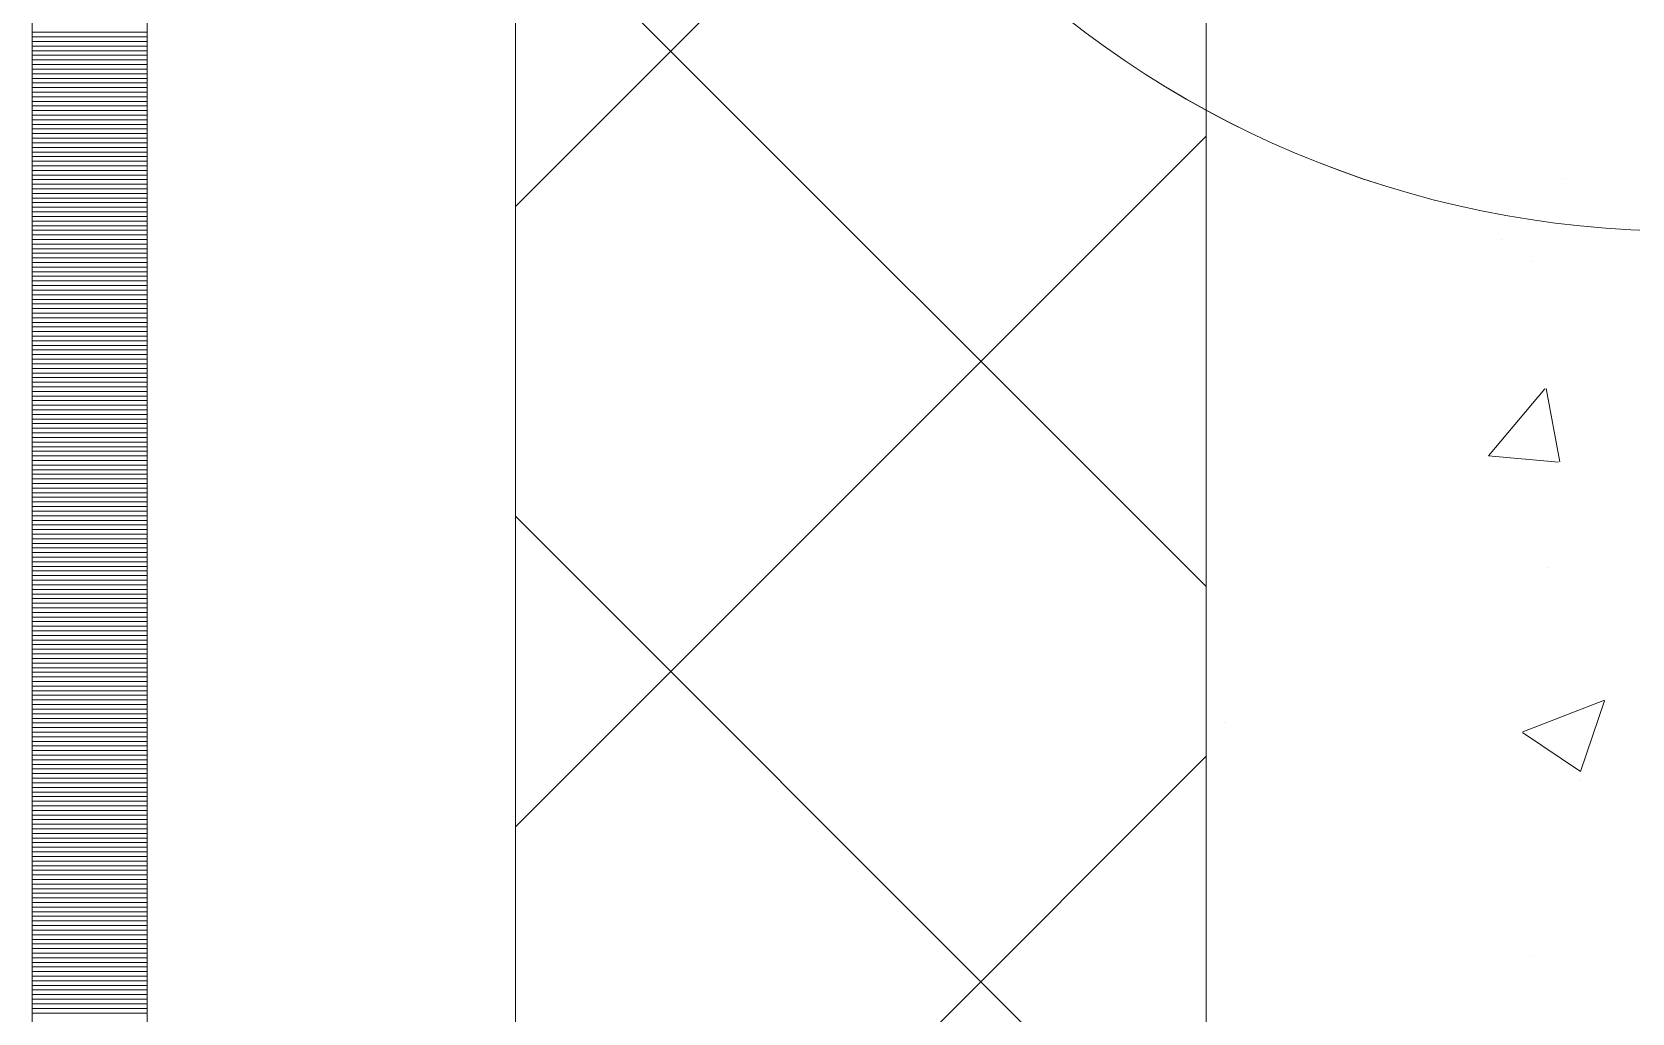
# Model space of a CAD drawing. Header units: millimetres. Extents: x 470010 to 1231400, y -134005 to 421770.
# Drawn here: x 672518.6 to 672866.1, y -18555.5 to -18342.4 of the extents above; entities that cross this region are included whole.
import ezdxf
from ezdxf.enums import TextEntityAlignment as Align

# ---------------------------------------------------------------- set-up
doc = ezdxf.new("R2010")
doc.units = ezdxf.units.MM
doc.linetypes.add('DASHED', pattern=[19.05, 12.7, -6.35])
doc.layers.get('Defpoints').update_dxf_attribs({"color": 140})
doc.layers.add('АР_Делит', color=120, linetype='Continuous', lineweight=0, plot=False)
for name, color, linetype, lineweight in [('АР_Стены ПЕНОблок', 52, 'Continuous', 20), ('АР_Тонкая', 254, 'Continuous', 5), ('АР_Утеплитель', 31, 'Continuous', 0), ('АР_Штриховка', 8, 'Continuous', 0)]:
    doc.layers.add(name, color=color, linetype=linetype, lineweight=lineweight)
doc.layers.add('РД_Оси_100', color=7, linetype='Continuous', lineweight=0, true_color=0x525252)
doc.styles.add('style1', font='ARIALN.TTF')

# ---------------------------------------------------------------- blocks, each defined once
blk = doc.blocks.new('СОШ_2200_АР_ОСИ_М100_28.05.24')
at = {"layer": 'АР_Делит', "color": 251, "linetype": 'DASHED', "true_color": 0x636466}
blk.add_lwpolyline([(-355, 13145), (-355, 100855), (37145, 100855), (37145, 129155), (72745, 129155), (72745, 135155), (114955, 135155), (114955, -355)], dxfattribs=at)
blk = doc.blocks.new('A$C9108343f')
at = {"layer": 'АР_Делит', "color": 18, "true_color": 0x000000}
blk.add_circle((7158.34, 82196.92), 216.34, dxfattribs=at)
at = {"layer": 'АР_Стены ПЕНОблок', "color": 18, "linetype": 'Continuous', "lineweight": 20, "true_color": 0x000000}
blk.add_line((7054.96, 97555), (7054.96, 21355), dxfattribs=at)
at = {"layer": 'АР_Тонкая', "color": 18, "linetype": 'Continuous', "lineweight": 5, "true_color": 0x000000}
for p, q in [((6799.96, 97555), (6799.96, 21355)), ((6824.96, 97555), (6824.96, 21355)), ((6824.96, 21355), (6824.96, 97555)), ((6904.96, 21355), (6904.96, 97555))]:
    blk.add_line(p, q, dxfattribs=at)
at = {"layer": 'АР_Утеплитель', "color": 18, "linetype": 'Continuous', "lineweight": 0, "true_color": 0x000000}
for p, q in [((6904.96, 97555), (6904.96, 21355)), ((7054.96, 21355), (7054.96, 97555))]:
    blk.add_line(p, q, dxfattribs=at)
at = {"layer": 'АР_Штриховка', "color": 18, "linetype": 'Continuous', "lineweight": 0, "true_color": 0x000000}
for p, q in [((6904.96, 81985.92), (7054.96, 82135.92)), ((7054.96, 81903.35), (6904.96, 82053.35)), ((6799.96, 82023.75), (6824.96, 82023.75)), ((6799.96, 82022.75), (6824.96, 82022.75)), ((6799.96, 82021.75), (6824.96, 82021.75)), ((6799.96, 82020.75), (6824.96, 82020.75)), ((6799.96, 82019.75), (6824.96, 82019.75)), ((6799.96, 82018.75), (6824.96, 82018.75)), ((6799.96, 82017.75), (6824.96, 82017.75)), ((6799.96, 82016.75), (6824.96, 82016.75)), ((6799.96, 82015.75), (6824.96, 82015.75)), ((6799.96, 82014.75), (6824.96, 82014.75)), ((6799.96, 82013.75), (6824.96, 82013.75)), ((6799.96, 82012.75), (6824.96, 82012.75)), ((6799.96, 82011.75), (6824.96, 82011.75)), ((6799.96, 82010.75), (6824.96, 82010.75)), ((6799.96, 82009.75), (6824.96, 82009.75)), ((6799.96, 82008.75), (6824.96, 82008.75)), ((6799.96, 82007.75), (6824.96, 82007.75)), ((6799.96, 82006.75), (6824.96, 82006.75)), ((6799.96, 82005.75), (6824.96, 82005.75)), ((6799.96, 82004.75), (6824.96, 82004.75)), ((6799.96, 82003.75), (6824.96, 82003.75)), ((6799.96, 82002.75), (6824.96, 82002.75)), ((6799.96, 82001.75), (6824.96, 82001.75)), ((6799.96, 82000.75), (6824.96, 82000.75)), ((6799.96, 81999.75), (6824.96, 81999.75)), ((6799.96, 81998.75), (6824.96, 81998.75)), ((6904.96, 81851.22), (7054.96, 82001.22)), ((6799.96, 81997.75), (6824.96, 81997.75)), ((6799.96, 81996.75), (6824.96, 81996.75)), ((6799.96, 81995.75), (6824.96, 81995.75)), ((6799.96, 81994.75), (6824.96, 81994.75)), ((6799.96, 81993.75), (6824.96, 81993.75)), ((6799.96, 81992.75), (6824.96, 81992.75)), ((6799.96, 81991.75), (6824.96, 81991.75)), ((7132.33, 81992.07), (7132.33, 81992.07)), ((6799.96, 81990.75), (6824.96, 81990.75)), ((6799.96, 81989.75), (6824.96, 81989.75)), ((6799.96, 81988.75), (6824.96, 81988.75)), ((6799.96, 81987.75), (6824.96, 81987.75)), ((6799.96, 81986.75), (6824.96, 81986.75)), ((6799.96, 81985.75), (6824.96, 81985.75)), ((6799.96, 81984.75), (6824.96, 81984.75)), ((6799.96, 81983.75), (6824.96, 81983.75)), ((6799.96, 81982.75), (6824.96, 81982.75)), ((6799.96, 81981.75), (6824.96, 81981.75)), ((6799.96, 81980.75), (6824.96, 81980.75)), ((6799.96, 81979.75), (6824.96, 81979.75)), ((6799.96, 81978.75), (6824.96, 81978.75)), ((6799.96, 81977.75), (6824.96, 81977.75)), ((7119.14, 81978.83), (7119.14, 81978.83)), ((6799.96, 81976.75), (6824.96, 81976.75)), ((6799.96, 81975.75), (6824.96, 81975.75)), ((6799.96, 81974.75), (6824.96, 81974.75)), ((6799.96, 81973.75), (6824.96, 81973.75)), ((7125.85, 81974.06), (7125.85, 81974.06)), ((6799.96, 81972.75), (6824.96, 81972.75)), ((6799.96, 81971.75), (6824.96, 81971.75)), ((6799.96, 81970.75), (6824.96, 81970.75)), ((6799.96, 81969.75), (6824.96, 81969.75)), ((6799.96, 81968.75), (6824.96, 81968.75)), ((6799.96, 81967.75), (6824.96, 81967.75)), ((6799.96, 81966.75), (6824.96, 81966.75)), ((6799.96, 81965.75), (6824.96, 81965.75)), ((6799.96, 81964.75), (6824.96, 81964.75)), ((6799.96, 81963.75), (6824.96, 81963.75)), ((6799.96, 81962.75), (6824.96, 81962.75)), ((6799.96, 81961.75), (6824.96, 81961.75)), ((6799.96, 81960.75), (6824.96, 81960.75)), ((6799.96, 81959.75), (6824.96, 81959.75)), ((6799.96, 81958.75), (6824.96, 81958.75)), ((6799.96, 81957.75), (6824.96, 81957.75)), ((6799.96, 81956.75), (6824.96, 81956.75)), ((6799.96, 81955.75), (6824.96, 81955.75)), ((6799.96, 81954.75), (6824.96, 81954.75)), ((6799.96, 81953.75), (6824.96, 81953.75)), ((6799.96, 81952.75), (6824.96, 81952.75)), ((6799.96, 81951.75), (6824.96, 81951.75)), ((6799.96, 81950.75), (6824.96, 81950.75)), ((6799.96, 81949.75), (6824.96, 81949.75)), ((6799.96, 81948.75), (6824.96, 81948.75)), ((6799.96, 81947.75), (6824.96, 81947.75)), ((6799.96, 81946.75), (6824.96, 81946.75)), ((7116.3, 81931.74), (7128.54, 81946.33)), ((7131.75, 81930.45), (7128.81, 81946.37)), ((6799.96, 81945.75), (6824.96, 81945.75)), ((6799.96, 81944.75), (6824.96, 81944.75)), ((6799.96, 81943.75), (6824.96, 81943.75)), ((6799.96, 81942.75), (6824.96, 81942.75)), ((6799.96, 81941.75), (6824.96, 81941.75)), ((6799.96, 81940.75), (6824.96, 81940.75)), ((6799.96, 81939.75), (6824.96, 81939.75)), ((6799.96, 81938.75), (6824.96, 81938.75)), ((6799.96, 81937.75), (6824.96, 81937.75)), ((6799.96, 81936.75), (6824.96, 81936.75)), ((6799.96, 81935.75), (6824.96, 81935.75)), ((6799.96, 81934.75), (6824.96, 81934.75)), ((6799.96, 81933.75), (6824.96, 81933.75)), ((6799.96, 81932.75), (6824.96, 81932.75)), ((6799.96, 81931.75), (6824.96, 81931.75)), ((6799.96, 81930.75), (6824.96, 81930.75)), ((6799.96, 81929.75), (6824.96, 81929.75)), ((6799.96, 81928.75), (6824.96, 81928.75)), ((7116.3, 81931.73), (7131.48, 81930.4)), ((6799.96, 81927.75), (6824.96, 81927.75)), ((6799.96, 81926.75), (6824.96, 81926.75)), ((6799.96, 81925.75), (6824.96, 81925.75)), ((6799.96, 81924.75), (6824.96, 81924.75)), ((6799.96, 81923.75), (6824.96, 81923.75)), ((6799.96, 81922.75), (6824.96, 81922.75)), ((6799.96, 81921.75), (6824.96, 81921.75)), ((6799.96, 81920.75), (6824.96, 81920.75)), ((6799.96, 81919.75), (6824.96, 81919.75)), ((6799.96, 81918.75), (6824.96, 81918.75)), ((7054.96, 81768.65), (6904.96, 81918.65)), ((6799.96, 81917.75), (6824.96, 81917.75)), ((6799.96, 81916.75), (6824.96, 81916.75)), ((6799.96, 81915.75), (6824.96, 81915.75)), ((6799.96, 81914.75), (6824.96, 81914.75)), ((6799.96, 81913.75), (6824.96, 81913.75)), ((6799.96, 81912.75), (6824.96, 81912.75)), ((6799.96, 81911.75), (6824.96, 81911.75)), ((6799.96, 81910.75), (6824.96, 81910.75)), ((6799.96, 81909.75), (6824.96, 81909.75)), ((6799.96, 81908.75), (6824.96, 81908.75)), ((6799.96, 81907.75), (6824.96, 81907.75)), ((6799.96, 81906.75), (6824.96, 81906.75)), ((6799.96, 81905.75), (6824.96, 81905.75)), ((6799.96, 81904.75), (6824.96, 81904.75)), ((7129.24, 81907.51), (7129.24, 81907.51)), ((6799.96, 81903.75), (6824.96, 81903.75)), ((6799.96, 81902.75), (6824.96, 81902.75)), ((6799.96, 81901.75), (6824.96, 81901.75)), ((6799.96, 81900.75), (6824.96, 81900.75)), ((6799.96, 81899.75), (6824.96, 81899.75)), ((6799.96, 81898.75), (6824.96, 81898.75)), ((6799.96, 81897.75), (6824.96, 81897.75)), ((6799.96, 81896.75), (6824.96, 81896.75)), ((6799.96, 81895.75), (6824.96, 81895.75)), ((6799.96, 81894.75), (6824.96, 81894.75)), ((6799.96, 81893.75), (6824.96, 81893.75)), ((6799.96, 81892.75), (6824.96, 81892.75)), ((6799.96, 81891.75), (6824.96, 81891.75)), ((6799.96, 81890.75), (6824.96, 81890.75)), ((6799.96, 81889.75), (6824.96, 81889.75)), ((6799.96, 81888.75), (6824.96, 81888.75)), ((6799.96, 81887.75), (6824.96, 81887.75)), ((6799.96, 81886.75), (6824.96, 81886.75)), ((6799.96, 81885.75), (6824.96, 81885.75)), ((6799.96, 81884.75), (6824.96, 81884.75)), ((6799.96, 81883.75), (6824.96, 81883.75)), ((6799.96, 81882.75), (6824.96, 81882.75)), ((6799.96, 81881.75), (6824.96, 81881.75)), ((6799.96, 81880.75), (6824.96, 81880.75)), ((6799.96, 81879.75), (6824.96, 81879.75)), ((6799.96, 81878.75), (6824.96, 81878.75)), ((6799.96, 81877.75), (6824.96, 81877.75)), ((6799.96, 81876.75), (6824.96, 81876.75)), ((7123.72, 81871.85), (7141.5, 81878.68)), ((7136.3, 81863.17), (7141.45, 81878.52)), ((6799.96, 81875.75), (6824.96, 81875.75)), ((6799.96, 81874.75), (6824.96, 81874.75)), ((6799.96, 81873.75), (6824.96, 81873.75)), ((7059.03, 81873.88), (7059.03, 81873.88)), ((6799.96, 81872.75), (6824.96, 81872.75)), ((6799.96, 81871.75), (6824.96, 81871.75)), ((6799.96, 81870.75), (6824.96, 81870.75)), ((6799.96, 81869.75), (6824.96, 81869.75)), ((7123.65, 81871.69), (7136.28, 81863.17)), ((6799.96, 81868.75), (6824.96, 81868.75)), ((6799.96, 81867.75), (6824.96, 81867.75)), ((6799.96, 81866.75), (6824.96, 81866.75)), ((6904.96, 81716.51), (7054.96, 81866.51)), ((6799.96, 81865.75), (6824.96, 81865.75)), ((6799.96, 81864.75), (6824.96, 81864.75)), ((6799.96, 81863.75), (6824.96, 81863.75)), ((6799.96, 81862.75), (6824.96, 81862.75)), ((6799.96, 81861.75), (6824.96, 81861.75)), ((6799.96, 81860.75), (6824.96, 81860.75)), ((6799.96, 81859.75), (6824.96, 81859.75)), ((7136.35, 81861.51), (7136.35, 81861.51)), ((6799.96, 81858.75), (6824.96, 81858.75)), ((6799.96, 81857.75), (6824.96, 81857.75)), ((6799.96, 81856.75), (6824.96, 81856.75)), ((6799.96, 81855.75), (6824.96, 81855.75)), ((6799.96, 81854.75), (6824.96, 81854.75)), ((6799.96, 81853.75), (6824.96, 81853.75)), ((6799.96, 81852.75), (6824.96, 81852.75)), ((6799.96, 81851.75), (6824.96, 81851.75)), ((6799.96, 81850.75), (6824.96, 81850.75)), ((6799.96, 81849.75), (6824.96, 81849.75)), ((6799.96, 81848.75), (6824.96, 81848.75)), ((6799.96, 81847.75), (6824.96, 81847.75)), ((6799.96, 81846.75), (6824.96, 81846.75)), ((6799.96, 81845.75), (6824.96, 81845.75)), ((6799.96, 81844.75), (6824.96, 81844.75)), ((6799.96, 81843.75), (6824.96, 81843.75)), ((6799.96, 81842.75), (6824.96, 81842.75)), ((6799.96, 81841.75), (6824.96, 81841.75)), ((6799.96, 81840.75), (6824.96, 81840.75)), ((6799.96, 81839.75), (6824.96, 81839.75)), ((6799.96, 81838.75), (6824.96, 81838.75)), ((6799.96, 81837.75), (6824.96, 81837.75)), ((6799.96, 81836.75), (6824.96, 81836.75)), ((6799.96, 81835.75), (6824.96, 81835.75)), ((6799.96, 81834.75), (6824.96, 81834.75)), ((6799.96, 81833.75), (6824.96, 81833.75)), ((6799.96, 81832.75), (6824.96, 81832.75)), ((6799.96, 81831.75), (6824.96, 81831.75)), ((6799.96, 81830.75), (6824.96, 81830.75)), ((6799.96, 81829.75), (6824.96, 81829.75)), ((6799.96, 81828.75), (6824.96, 81828.75)), ((6799.96, 81827.75), (6824.96, 81827.75)), ((6799.96, 81826.75), (6824.96, 81826.75)), ((6799.96, 81825.75), (6824.96, 81825.75)), ((6799.96, 81824.75), (6824.96, 81824.75)), ((6799.96, 81823.75), (6824.96, 81823.75)), ((6799.96, 81822.75), (6824.96, 81822.75)), ((6799.96, 81821.75), (6824.96, 81821.75)), ((7126.15, 81822.96), (7126.15, 81822.96)), ((6799.96, 81820.75), (6824.96, 81820.75)), ((6799.96, 81819.75), (6824.96, 81819.75)), ((6799.96, 81818.75), (6824.96, 81818.75)), ((6799.96, 81817.75), (6824.96, 81817.75)), ((6799.96, 81816.75), (6824.96, 81816.75)), ((6799.96, 81815.75), (6824.96, 81815.75)), ((6799.96, 81814.75), (6824.96, 81814.75)), ((6799.96, 81813.75), (6824.96, 81813.75)), ((6799.96, 81812.75), (6824.96, 81812.75)), ((6799.96, 81811.75), (6824.96, 81811.75))]:
    blk.add_line(p, q, dxfattribs=at)
at = {"layer": 'РД_Оси_100'}
blk.add_blockref('СОШ_2200_АР_ОСИ_М100_28.05.24', (7154.96, 6755), dxfattribs=at)
at = {"layer": 'Defpoints', "color": 18, "true_color": 0x000000, "style": 'style1'}
for p in [(143949.34, 316089.12), (143974.98, 281639.5), (143890.4, 273244.71), (143839.99, 264276.81), (143967.75, 254892.38), (12251.96, 104178.14), (12382.58, 96023.14)]:
    blk.add_attdef('АР-ПОМЕЩЕНИЕ:НАИМЕНОВАНИЕ', text='', height=100, dxfattribs=at).set_placement(p, align=Align.MIDDLE)
at = {"layer": 'Defpoints', "color": 18, "true_color": 0x000000, "style": 'style1', "flags": 8}
for p in [(143951.3, 279099.09), (143848.34, 269251.11), (143875.33, 260094.25), (144049.74, 250824.7), (163419.28, 238153.36), (155897.46, 237965.97), (183037.2, 237965.97), (143342.94, 237876.19)]:
    blk.add_attdef('АР-ПОМЕЩЕНИЕ:НАИМЕНОВАНИЕ', text='', height=100, dxfattribs=at).set_placement(p, align=Align.MIDDLE)

msp = doc.modelspace()

# ---------------------------------------------------------------- linework, layer by layer
at = {"layer": 'АР_Делит', "color": 18, "true_color": 0x000000}
msp.add_circle((672876.957, -18169.322), 216.336, dxfattribs=at)
at = {"layer": 'АР_Стены ПЕНОблок', "color": 18, "linetype": 'Continuous', "lineweight": 20, "true_color": 0x000000}
msp.add_line((672773.57, -2811.242), (672773.57, -79011.242), dxfattribs=at)
at = {"layer": 'АР_Тонкая', "color": 18, "linetype": 'Continuous', "lineweight": 5, "true_color": 0x000000}
for p, q in [((672518.57, -2811.242), (672518.57, -79011.242)), ((672543.57, -2811.242), (672543.57, -79011.242)), ((672543.57, -79011.242), (672543.57, -2811.242)), ((672623.57, -79011.242), (672623.57, -2811.242))]:
    msp.add_line(p, q, dxfattribs=at)
at = {"layer": 'АР_Утеплитель', "color": 18, "linetype": 'Continuous', "lineweight": 0, "true_color": 0x000000}
for p, q in [((672623.57, -2811.242), (672623.57, -79011.242)), ((672773.57, -79011.242), (672773.57, -2811.242))]:
    msp.add_line(p, q, dxfattribs=at)
at = {"layer": 'АР_Штриховка', "color": 18, "linetype": 'Continuous', "lineweight": 0, "true_color": 0x000000}
for p, q in [((672623.57, -18380.321), (672773.57, -18230.321)), ((672773.57, -18462.887), (672623.57, -18312.887)), ((672518.57, -18342.492), (672543.57, -18342.492)), ((672518.57, -18343.492), (672543.57, -18343.492)), ((672518.57, -18344.492), (672543.57, -18344.492)), ((672518.57, -18345.492), (672543.57, -18345.492)), ((672518.57, -18346.492), (672543.57, -18346.492)), ((672518.57, -18347.492), (672543.57, -18347.492)), ((672518.57, -18348.492), (672543.57, -18348.492)), ((672518.57, -18349.492), (672543.57, -18349.492)), ((672518.57, -18350.492), (672543.57, -18350.492)), ((672518.57, -18351.492), (672543.57, -18351.492)), ((672518.57, -18352.492), (672543.57, -18352.492)), ((672518.57, -18353.492), (672543.57, -18353.492)), ((672518.57, -18354.492), (672543.57, -18354.492)), ((672518.57, -18355.492), (672543.57, -18355.492)), ((672518.57, -18356.492), (672543.57, -18356.492)), ((672518.57, -18357.492), (672543.57, -18357.492)), ((672518.57, -18358.492), (672543.57, -18358.492)), ((672518.57, -18359.492), (672543.57, -18359.492)), ((672518.57, -18360.492), (672543.57, -18360.492)), ((672518.57, -18361.492), (672543.57, -18361.492)), ((672518.57, -18362.492), (672543.57, -18362.492)), ((672518.57, -18363.492), (672543.57, -18363.492)), ((672518.57, -18364.492), (672543.57, -18364.492)), ((672518.57, -18365.492), (672543.57, -18365.492)), ((672518.57, -18366.492), (672543.57, -18366.492)), ((672518.57, -18367.492), (672543.57, -18367.492)), ((672518.57, -18368.492), (672543.57, -18368.492)), ((672623.57, -18515.024), (672773.57, -18365.024)), ((672518.57, -18369.492), (672543.57, -18369.492)), ((672518.57, -18370.492), (672543.57, -18370.492)), ((672518.57, -18371.492), (672543.57, -18371.492)), ((672518.57, -18372.492), (672543.57, -18372.492)), ((672518.57, -18373.492), (672543.57, -18373.492)), ((672518.57, -18374.492), (672543.57, -18374.492)), ((672518.57, -18375.492), (672543.57, -18375.492)), ((672518.57, -18376.492), (672543.57, -18376.492)), ((672518.57, -18377.492), (672543.57, -18377.492)), ((672518.57, -18378.492), (672543.57, -18378.492)), ((672518.57, -18379.492), (672543.57, -18379.492)), ((672518.57, -18380.492), (672543.57, -18380.492)), ((672518.57, -18381.492), (672543.57, -18381.492)), ((672518.57, -18382.492), (672543.57, -18382.492)), ((672518.57, -18383.492), (672543.57, -18383.492)), ((672518.57, -18384.492), (672543.57, -18384.492)), ((672518.57, -18385.492), (672543.57, -18385.492)), ((672518.57, -18386.492), (672543.57, -18386.492)), ((672518.57, -18387.492), (672543.57, -18387.492)), ((672518.57, -18388.492), (672543.57, -18388.492)), ((672518.57, -18389.492), (672543.57, -18389.492)), ((672518.57, -18390.492), (672543.57, -18390.492)), ((672518.57, -18391.492), (672543.57, -18391.492)), ((672518.57, -18392.492), (672543.57, -18392.492)), ((672518.57, -18393.492), (672543.57, -18393.492)), ((672518.57, -18394.492), (672543.57, -18394.492)), ((672518.57, -18395.492), (672543.57, -18395.492)), ((672518.57, -18396.492), (672543.57, -18396.492)), ((672518.57, -18397.492), (672543.57, -18397.492)), ((672518.57, -18398.492), (672543.57, -18398.492)), ((672518.57, -18399.492), (672543.57, -18399.492)), ((672518.57, -18400.492), (672543.57, -18400.492)), ((672518.57, -18401.492), (672543.57, -18401.492)), ((672518.57, -18402.492), (672543.57, -18402.492)), ((672518.57, -18403.492), (672543.57, -18403.492)), ((672518.57, -18404.492), (672543.57, -18404.492)), ((672518.57, -18405.492), (672543.57, -18405.492)), ((672518.57, -18406.492), (672543.57, -18406.492)), ((672518.57, -18407.492), (672543.57, -18407.492)), ((672518.57, -18408.492), (672543.57, -18408.492)), ((672518.57, -18409.492), (672543.57, -18409.492)), ((672518.57, -18410.492), (672543.57, -18410.492)), ((672518.57, -18411.492), (672543.57, -18411.492)), ((672518.57, -18412.492), (672543.57, -18412.492)), ((672518.57, -18413.492), (672543.57, -18413.492)), ((672518.57, -18414.492), (672543.57, -18414.492)), ((672518.57, -18415.492), (672543.57, -18415.492)), ((672518.57, -18416.492), (672543.57, -18416.492)), ((672518.57, -18417.492), (672543.57, -18417.492)), ((672518.57, -18418.492), (672543.57, -18418.492)), ((672518.57, -18419.492), (672543.57, -18419.492)), ((672518.57, -18420.492), (672543.57, -18420.492)), ((672834.908, -18434.506), (672847.153, -18419.912)), ((672850.36, -18435.789), (672847.423, -18419.867)), ((672518.57, -18421.492), (672543.57, -18421.492)), ((672518.57, -18422.492), (672543.57, -18422.492)), ((672518.57, -18423.492), (672543.57, -18423.492)), ((672518.57, -18424.492), (672543.57, -18424.492)), ((672518.57, -18425.492), (672543.57, -18425.492)), ((672518.57, -18426.492), (672543.57, -18426.492)), ((672518.57, -18427.492), (672543.57, -18427.492)), ((672518.57, -18428.492), (672543.57, -18428.492)), ((672518.57, -18429.492), (672543.57, -18429.492)), ((672518.57, -18430.492), (672543.57, -18430.492)), ((672518.57, -18431.492), (672543.57, -18431.492)), ((672518.57, -18432.492), (672543.57, -18432.492)), ((672518.57, -18433.492), (672543.57, -18433.492)), ((672518.57, -18434.492), (672543.57, -18434.492)), ((672834.907, -18434.51), (672850.089, -18435.838)), ((672518.57, -18435.492), (672543.57, -18435.492)), ((672518.57, -18436.492), (672543.57, -18436.492)), ((672518.57, -18437.492), (672543.57, -18437.492)), ((672518.57, -18438.492), (672543.57, -18438.492)), ((672518.57, -18439.492), (672543.57, -18439.492)), ((672518.57, -18440.492), (672543.57, -18440.492)), ((672518.57, -18441.492), (672543.57, -18441.492)), ((672518.57, -18442.492), (672543.57, -18442.492)), ((672518.57, -18443.492), (672543.57, -18443.492)), ((672518.57, -18444.492), (672543.57, -18444.492)), ((672518.57, -18445.492), (672543.57, -18445.492)), ((672518.57, -18446.492), (672543.57, -18446.492)), ((672518.57, -18447.492), (672543.57, -18447.492)), ((672773.57, -18597.591), (672623.57, -18447.591)), ((672518.57, -18448.492), (672543.57, -18448.492)), ((672518.57, -18449.492), (672543.57, -18449.492)), ((672518.57, -18450.492), (672543.57, -18450.492)), ((672518.57, -18451.492), (672543.57, -18451.492)), ((672518.57, -18452.492), (672543.57, -18452.492)), ((672518.57, -18453.492), (672543.57, -18453.492)), ((672518.57, -18454.492), (672543.57, -18454.492)), ((672518.57, -18455.492), (672543.57, -18455.492)), ((672518.57, -18456.492), (672543.57, -18456.492)), ((672518.57, -18457.492), (672543.57, -18457.492)), ((672518.57, -18458.492), (672543.57, -18458.492)), ((672518.57, -18459.492), (672543.57, -18459.492)), ((672518.57, -18460.492), (672543.57, -18460.492)), ((672518.57, -18461.492), (672543.57, -18461.492)), ((672518.57, -18462.492), (672543.57, -18462.492)), ((672518.57, -18463.492), (672543.57, -18463.492)), ((672518.57, -18464.492), (672543.57, -18464.492)), ((672518.57, -18465.492), (672543.57, -18465.492)), ((672518.57, -18466.492), (672543.57, -18466.492)), ((672518.57, -18467.492), (672543.57, -18467.492)), ((672518.57, -18468.492), (672543.57, -18468.492)), ((672518.57, -18469.492), (672543.57, -18469.492)), ((672518.57, -18470.492), (672543.57, -18470.492)), ((672518.57, -18471.492), (672543.57, -18471.492)), ((672518.57, -18472.492), (672543.57, -18472.492)), ((672518.57, -18473.492), (672543.57, -18473.492)), ((672518.57, -18474.492), (672543.57, -18474.492)), ((672518.57, -18475.492), (672543.57, -18475.492)), ((672518.57, -18476.492), (672543.57, -18476.492)), ((672518.57, -18477.492), (672543.57, -18477.492)), ((672518.57, -18478.492), (672543.57, -18478.492)), ((672518.57, -18479.492), (672543.57, -18479.492)), ((672518.57, -18480.492), (672543.57, -18480.492)), ((672518.57, -18481.492), (672543.57, -18481.492)), ((672518.57, -18482.492), (672543.57, -18482.492)), ((672518.57, -18483.492), (672543.57, -18483.492)), ((672518.57, -18484.492), (672543.57, -18484.492)), ((672518.57, -18485.492), (672543.57, -18485.492)), ((672518.57, -18486.492), (672543.57, -18486.492)), ((672518.57, -18487.492), (672543.57, -18487.492)), ((672518.57, -18488.492), (672543.57, -18488.492)), ((672518.57, -18489.492), (672543.57, -18489.492)), ((672842.332, -18494.39), (672860.117, -18487.564)), ((672854.911, -18503.075), (672860.061, -18487.726)), ((672518.57, -18490.492), (672543.57, -18490.492)), ((672518.57, -18491.492), (672543.57, -18491.492)), ((672518.57, -18492.492), (672543.57, -18492.492)), ((672518.57, -18493.492), (672543.57, -18493.492)), ((672518.57, -18494.492), (672543.57, -18494.492)), ((672518.57, -18495.492), (672543.57, -18495.492)), ((672518.57, -18496.492), (672543.57, -18496.492)), ((672842.261, -18494.548), (672854.895, -18503.07)), ((672518.57, -18497.492), (672543.57, -18497.492)), ((672518.57, -18498.492), (672543.57, -18498.492)), ((672518.57, -18499.492), (672543.57, -18499.492)), ((672518.57, -18500.492), (672543.57, -18500.492)), ((672623.57, -18649.728), (672773.57, -18499.728)), ((672518.57, -18501.492), (672543.57, -18501.492)), ((672518.57, -18502.492), (672543.57, -18502.492)), ((672518.57, -18503.492), (672543.57, -18503.492)), ((672518.57, -18504.492), (672543.57, -18504.492)), ((672518.57, -18505.492), (672543.57, -18505.492)), ((672518.57, -18506.492), (672543.57, -18506.492)), ((672518.57, -18507.492), (672543.57, -18507.492)), ((672518.57, -18508.492), (672543.57, -18508.492)), ((672518.57, -18509.492), (672543.57, -18509.492)), ((672518.57, -18510.492), (672543.57, -18510.492)), ((672518.57, -18511.492), (672543.57, -18511.492)), ((672518.57, -18512.492), (672543.57, -18512.492)), ((672518.57, -18513.492), (672543.57, -18513.492)), ((672518.57, -18514.492), (672543.57, -18514.492)), ((672518.57, -18515.492), (672543.57, -18515.492)), ((672518.57, -18516.492), (672543.57, -18516.492)), ((672518.57, -18517.492), (672543.57, -18517.492)), ((672518.57, -18518.492), (672543.57, -18518.492)), ((672518.57, -18519.492), (672543.57, -18519.492)), ((672518.57, -18520.492), (672543.57, -18520.492)), ((672518.57, -18521.492), (672543.57, -18521.492)), ((672518.57, -18522.492), (672543.57, -18522.492)), ((672518.57, -18523.492), (672543.57, -18523.492)), ((672518.57, -18524.492), (672543.57, -18524.492)), ((672518.57, -18525.492), (672543.57, -18525.492)), ((672518.57, -18526.492), (672543.57, -18526.492)), ((672518.57, -18527.492), (672543.57, -18527.492)), ((672518.57, -18528.492), (672543.57, -18528.492)), ((672518.57, -18529.492), (672543.57, -18529.492)), ((672518.57, -18530.492), (672543.57, -18530.492)), ((672518.57, -18531.492), (672543.57, -18531.492)), ((672518.57, -18532.492), (672543.57, -18532.492)), ((672518.57, -18533.492), (672543.57, -18533.492)), ((672518.57, -18534.492), (672543.57, -18534.492)), ((672518.57, -18535.492), (672543.57, -18535.492)), ((672518.57, -18536.492), (672543.57, -18536.492)), ((672518.57, -18537.492), (672543.57, -18537.492)), ((672518.57, -18538.492), (672543.57, -18538.492)), ((672518.57, -18539.492), (672543.57, -18539.492)), ((672518.57, -18540.492), (672543.57, -18540.492)), ((672518.57, -18541.492), (672543.57, -18541.492)), ((672518.57, -18542.492), (672543.57, -18542.492)), ((672518.57, -18543.492), (672543.57, -18543.492)), ((672518.57, -18544.492), (672543.57, -18544.492)), ((672518.57, -18545.492), (672543.57, -18545.492)), ((672518.57, -18546.492), (672543.57, -18546.492)), ((672518.57, -18547.492), (672543.57, -18547.492)), ((672518.57, -18548.492), (672543.57, -18548.492)), ((672518.57, -18549.492), (672543.57, -18549.492)), ((672518.57, -18550.492), (672543.57, -18550.492)), ((672518.57, -18551.492), (672543.57, -18551.492)), ((672518.57, -18552.492), (672543.57, -18552.492)), ((672518.57, -18553.492), (672543.57, -18553.492)), ((672518.57, -18554.492), (672543.57, -18554.492)), ((672518.57, -18555.492), (672543.57, -18555.492))]:
    msp.add_line(p, q, dxfattribs=at)

# ---------------------------------------------------------------- block references
msp.add_blockref('A$C9108343f', (665718.612, -100366.242))
at = {"layer": 'РД_Оси_100'}
msp.add_blockref('СОШ_2200_АР_ОСИ_М100_28.05.24', (672873.57, -93611.242), dxfattribs=at)

doc.saveas('drawing.dxf')
